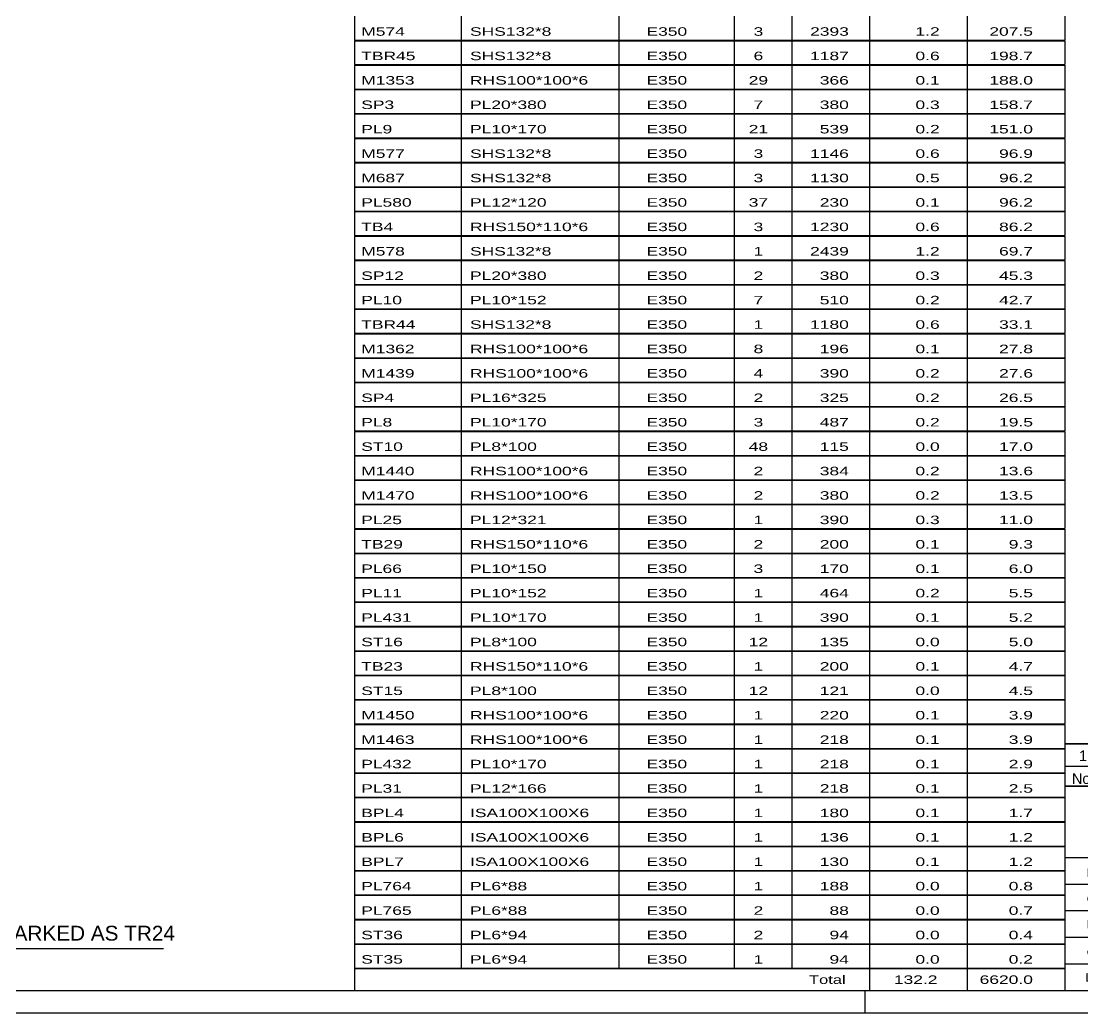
# Model space of a CAD drawing. Header units: millimetres. Extents: x -808 to 381, y -747 to 94.
# Drawn here: x -19 to 220.1, y -746.7 to -523.4 of the extents above; entities that cross this region are included whole.
import ezdxf

# ---------------------------------------------------------------- set-up
doc = ezdxf.new("R2010")
doc.units = ezdxf.units.MM
doc.styles.add('Arial', font='arial.ttf', dxfattribs={"height": 0.2})
doc.styles.add('Arial Narrow', font='ARIALN.TTF', dxfattribs={"height": 0.2})

# ---------------------------------------------------------------- blocks, each defined once
blk = doc.blocks.new('Unknown-232923327-64945')
at = {"color": 5, "linetype": 'Continuous'}
for p, q in [((-802.88, -741.68), (376.12, -741.68)), ((171.12, -746.68), (171.12, -741.68)), ((-807.88, -746.68), (381.12, -746.68))]:
    blk.add_line(p, q, dxfattribs=at)
blk = doc.blocks.new('Unknown-232923327-163522')
at = {"color": 7, "linetype": 'Continuous'}
blk.add_line((-56.88, -732.18), (13.12, -732.18), dxfattribs=at)
at = {"color": 7, "style": 'Arial'}
blk.add_text('ONE-B-CHORD MARKED AS TR24', height=3.3428, dxfattribs=at).set_placement((-59.32, -730.43))
blk = doc.blocks.new('Unknown-232923327-163519')
at = {"color": 7, "linetype": 'Continuous'}
for p, q in [((216.12, -695.63), (216.12, -741.68)), ((216.12, -695.63), (376.12, -695.63)), ((376.12, -695.68), (376.12, -741.68)), ((216.12, -711.68), (376.12, -711.68)), ((256.26, -711.68), (256.26, -741.68)), ((216.12, -717.68), (376.12, -717.68)), ((358.12, -741.63), (358.12, -717.63)), ((216.12, -723.68), (376.12, -723.68)), ((300.26, -723.68), (300.26, -741.68)), ((216.12, -729.68), (376.12, -729.68)), ((216.12, -735.68), (358.12, -735.68)), ((216.12, -741.68), (376.12, -741.68))]:
    blk.add_line(p, q, dxfattribs=at)
at = {"color": 7, "style": 'Arial Narrow'}
for s, height, width, p in [('DRAWING TITLE', 1.9089, 1.425378, (221, -716.08)), ('TRUSS', 1.909, 1.425378, (257.93, -716.1)), ('CONTRACT', 1.909, 1.425378, (221, -721.97)), ('TERMINAL BUILDING', 1.9089, 1.425378, (258.18, -721.61)), ('MODELLED BY', 1.9089, 1.425378, (221, -727.7)), ('GSK', 1.909, 1.425378, (258.01, -727.64)), ('ISSUED', 1.909, 1.425378, (301.06, -728.04)), ('18.05.2026', 1.909, 1.425378, (317.81, -728.16)), ('CONTRACT NO', 1.9089, 1.425378, (221, -734.03)), ('AN-C-1376', 1.909, 1.425378, (258.35, -733.91)), ('SCALE', 1.909, 1.425378, (301.06, -734.03)), ('A1', 6.204, 1.25, (362.36, -739.48)), ('DRAWING No', 1.909, 1.425378, (220.68, -739.68)), ('[TR.24]', 1.909, 1.425378, (258.58, -739.69)), ('1', 3.34, 1.5, (338.03, -741.01)), ('REVISION No.', 1.9089, 1.425378, (301.06, -740.91))]:
    blk.add_text(s, height=height, dxfattribs=dict(at, width=width)).set_placement(p)
at = {"color": 7, "linetype": 'Continuous', "style": 'Arial Narrow'}
for s, height, width, p in [('PH #', 2.1, 1.42538, (363.52, -722.13)), ('203', 2.1, 1.42538, (364.31, -728.03)), ('NTS', 1.909, 1.425378, (318.12, -733.63))]:
    blk.add_text(s, height=height, dxfattribs=dict(at, width=width)).set_placement(p)
blk = doc.blocks.new('Unknown-232923327-163520')
at = {"color": 7, "linetype": 'Continuous'}
for p, q in [((216.12, -686.13), (376.12, -686.13)), ((376.12, -686.13), (216.12, -686.13)), ((216.12, -686.13), (216.12, -691.13)), ((225.12, -686.13), (225.12, -691.13)), ((249.12, -686.13), (249.12, -691.13)), ((346.12, -686.13), (346.12, -691.13)), ((376.12, -686.13), (376.12, -691.13)), ((216.12, -691.13), (376.12, -691.13)), ((216.12, -691.13), (216.12, -695.63)), ((216.12, -691.13), (376.12, -691.13)), ((225.12, -691.13), (225.12, -695.63)), ((249.12, -691.13), (249.12, -695.63)), ((346.12, -691.13), (346.12, -695.63)), ((376.12, -691.13), (376.12, -695.63)), ((376.12, -695.63), (216.12, -695.63))]:
    blk.add_line(p, q, dxfattribs=at)
at = {"color": 7, "linetype": 'Continuous', "style": 'Arial Narrow'}
for s, height, width, p in [('1', 2.39, 1.196471, (219.28, -689.99)), ('0', 2.39, 1.196471, (234.13, -689.99)), ('ISSUED FOR CONSTRUCTION', 2.3861, 1.196471, (251.12, -689.99)), ('18.05.2026', 2.386, 1.196471, (352.12, -689.99)), ('No', 2.386, 1.2, (217.67, -695.13)), ('REV MARK', 2.386, 1.2, (226.12, -695.13)), ('REVISION DESCRIPTION', 2.3861, 1.2, (251.12, -695.13)), ('REV. DATE', 2.386, 1.2, (351.4, -695.13))]:
    blk.add_text(s, height=height, dxfattribs=dict(at, width=width)).set_placement(p)
blk = doc.blocks.new('Unknown-232923327-163521')
at = {"color": 7, "linetype": 'Continuous'}
for p, q in [((56.12, -522.23), (56.12, -527.63)), ((80.12, -522.18), (80.12, -527.68)), ((115.62, -522.18), (115.62, -527.68)), ((141.62, -522.18), (141.62, -527.68)), ((154.62, -522.18), (154.62, -527.68)), ((172.12, -522.18), (172.12, -527.68)), ((194.12, -522.18), (194.12, -527.68)), ((216.12, -522.23), (216.12, -527.63)), ((56.12, -527.63), (216.12, -527.63)), ((56.12, -527.73), (56.12, -533.13)), ((56.12, -527.73), (216.12, -527.73)), ((80.12, -527.68), (80.12, -533.18)), ((115.62, -527.68), (115.62, -533.18)), ((141.62, -527.68), (141.62, -533.18)), ((154.62, -527.68), (154.62, -533.18)), ((172.12, -527.68), (172.12, -533.18)), ((194.12, -527.68), (194.12, -533.18)), ((216.12, -527.73), (216.12, -533.13)), ((56.12, -533.13), (216.12, -533.13)), ((56.12, -533.23), (56.12, -538.63)), ((56.12, -533.23), (216.12, -533.23)), ((80.12, -533.18), (80.12, -538.68)), ((115.62, -533.18), (115.62, -538.68)), ((141.62, -533.18), (141.62, -538.68)), ((154.62, -533.18), (154.62, -538.68)), ((172.12, -533.18), (172.12, -538.68)), ((194.12, -533.18), (194.12, -538.68)), ((216.12, -533.23), (216.12, -538.63)), ((56.12, -538.63), (216.12, -538.63)), ((56.12, -538.73), (56.12, -544.13)), ((56.12, -538.73), (216.12, -538.73)), ((80.12, -538.68), (80.12, -544.18)), ((115.62, -538.68), (115.62, -544.18)), ((141.62, -538.68), (141.62, -544.18)), ((154.62, -538.68), (154.62, -544.18)), ((172.12, -538.68), (172.12, -544.18)), ((194.12, -538.68), (194.12, -544.18)), ((216.12, -538.73), (216.12, -544.13)), ((56.12, -544.13), (216.12, -544.13)), ((56.12, -544.23), (56.12, -549.63)), ((56.12, -544.23), (216.12, -544.23)), ((80.12, -544.18), (80.12, -549.68)), ((115.62, -544.18), (115.62, -549.68)), ((141.62, -544.18), (141.62, -549.68)), ((154.62, -544.18), (154.62, -549.68)), ((172.12, -544.18), (172.12, -549.68)), ((194.12, -544.18), (194.12, -549.68)), ((216.12, -544.23), (216.12, -549.63)), ((56.12, -549.63), (216.12, -549.63)), ((56.12, -549.73), (56.12, -555.13)), ((56.12, -549.73), (216.12, -549.73)), ((80.12, -549.68), (80.12, -555.18)), ((115.62, -549.68), (115.62, -555.18)), ((141.62, -549.68), (141.62, -555.18)), ((154.62, -549.68), (154.62, -555.18)), ((172.12, -549.68), (172.12, -555.18)), ((194.12, -549.68), (194.12, -555.18)), ((216.12, -549.73), (216.12, -555.13)), ((56.12, -555.13), (216.12, -555.13)), ((56.12, -555.23), (56.12, -560.63)), ((56.12, -555.23), (216.12, -555.23)), ((80.12, -555.18), (80.12, -560.68)), ((115.62, -555.18), (115.62, -560.68)), ((141.62, -555.18), (141.62, -560.68)), ((154.62, -555.18), (154.62, -560.68)), ((172.12, -555.18), (172.12, -560.68)), ((194.12, -555.18), (194.12, -560.68)), ((216.12, -555.23), (216.12, -560.63)), ((56.12, -560.63), (216.12, -560.63)), ((56.12, -560.73), (56.12, -566.13)), ((56.12, -560.73), (216.12, -560.73)), ((80.12, -560.68), (80.12, -566.18)), ((115.62, -560.68), (115.62, -566.18)), ((141.62, -560.68), (141.62, -566.18)), ((154.62, -560.68), (154.62, -566.18)), ((172.12, -560.68), (172.12, -566.18)), ((194.12, -560.68), (194.12, -566.18)), ((216.12, -560.73), (216.12, -566.13)), ((56.12, -566.13), (216.12, -566.13)), ((56.12, -566.23), (56.12, -571.63)), ((56.12, -566.23), (216.12, -566.23)), ((80.12, -566.18), (80.12, -571.68)), ((115.62, -566.18), (115.62, -571.68)), ((141.62, -566.18), (141.62, -571.68)), ((154.62, -566.18), (154.62, -571.68)), ((172.12, -566.18), (172.12, -571.68)), ((194.12, -566.18), (194.12, -571.68)), ((216.12, -566.23), (216.12, -571.63)), ((56.12, -571.63), (216.12, -571.63)), ((56.12, -571.73), (56.12, -577.13)), ((56.12, -571.73), (216.12, -571.73)), ((80.12, -571.68), (80.12, -577.18)), ((115.62, -571.68), (115.62, -577.18)), ((141.62, -571.68), (141.62, -577.18)), ((154.62, -571.68), (154.62, -577.18)), ((172.12, -571.68), (172.12, -577.18)), ((194.12, -571.68), (194.12, -577.18)), ((216.12, -571.73), (216.12, -577.13)), ((56.12, -577.13), (216.12, -577.13)), ((56.12, -577.23), (56.12, -582.63)), ((56.12, -577.23), (216.12, -577.23)), ((80.12, -577.18), (80.12, -582.68)), ((115.62, -577.18), (115.62, -582.68)), ((141.62, -577.18), (141.62, -582.68)), ((154.62, -577.18), (154.62, -582.68)), ((172.12, -577.18), (172.12, -582.68)), ((194.12, -577.18), (194.12, -582.68)), ((216.12, -577.23), (216.12, -582.63)), ((56.12, -582.63), (216.12, -582.63)), ((56.12, -582.73), (56.12, -588.13)), ((56.12, -582.73), (216.12, -582.73)), ((80.12, -582.68), (80.12, -588.18)), ((115.62, -582.68), (115.62, -588.18)), ((141.62, -582.68), (141.62, -588.18)), ((154.62, -582.68), (154.62, -588.18)), ((172.12, -582.68), (172.12, -588.18)), ((194.12, -582.68), (194.12, -588.18)), ((216.12, -582.73), (216.12, -588.13)), ((56.12, -588.13), (216.12, -588.13)), ((56.12, -588.23), (56.12, -593.63)), ((56.12, -588.23), (216.12, -588.23)), ((80.12, -588.18), (80.12, -593.68)), ((115.62, -588.18), (115.62, -593.68)), ((141.62, -588.18), (141.62, -593.68)), ((154.62, -588.18), (154.62, -593.68)), ((172.12, -588.18), (172.12, -593.68)), ((194.12, -588.18), (194.12, -593.68)), ((216.12, -588.23), (216.12, -593.63)), ((56.12, -593.63), (216.12, -593.63)), ((56.12, -593.73), (56.12, -599.13)), ((56.12, -593.73), (216.12, -593.73)), ((80.12, -593.68), (80.12, -599.18)), ((115.62, -593.68), (115.62, -599.18)), ((141.62, -593.68), (141.62, -599.18)), ((154.62, -593.68), (154.62, -599.18)), ((172.12, -593.68), (172.12, -599.18)), ((194.12, -593.68), (194.12, -599.18)), ((216.12, -593.73), (216.12, -599.13)), ((56.12, -599.13), (216.12, -599.13)), ((56.12, -599.23), (56.12, -604.63)), ((56.12, -599.23), (216.12, -599.23)), ((80.12, -599.18), (80.12, -604.68)), ((115.62, -599.18), (115.62, -604.68)), ((141.62, -599.18), (141.62, -604.68)), ((154.62, -599.18), (154.62, -604.68)), ((172.12, -599.18), (172.12, -604.68)), ((194.12, -599.18), (194.12, -604.68)), ((216.12, -599.23), (216.12, -604.63)), ((56.12, -604.63), (216.12, -604.63)), ((56.12, -604.73), (56.12, -610.13)), ((56.12, -604.73), (216.12, -604.73)), ((80.12, -604.68), (80.12, -610.18)), ((115.62, -604.68), (115.62, -610.18)), ((141.62, -604.68), (141.62, -610.18)), ((154.62, -604.68), (154.62, -610.18)), ((172.12, -604.68), (172.12, -610.18)), ((194.12, -604.68), (194.12, -610.18)), ((216.12, -604.73), (216.12, -610.13)), ((56.12, -610.13), (216.12, -610.13)), ((56.12, -610.23), (56.12, -615.63)), ((56.12, -610.23), (216.12, -610.23)), ((80.12, -610.18), (80.12, -615.68)), ((115.62, -610.18), (115.62, -615.68)), ((141.62, -610.18), (141.62, -615.68)), ((154.62, -610.18), (154.62, -615.68)), ((172.12, -610.18), (172.12, -615.68)), ((194.12, -610.18), (194.12, -615.68)), ((216.12, -610.23), (216.12, -615.63)), ((56.12, -615.63), (216.12, -615.63)), ((56.12, -615.73), (56.12, -621.13)), ((56.12, -615.73), (216.12, -615.73)), ((80.12, -615.68), (80.12, -621.18)), ((115.62, -615.68), (115.62, -621.18)), ((141.62, -615.68), (141.62, -621.18)), ((154.62, -615.68), (154.62, -621.18)), ((172.12, -615.68), (172.12, -621.18)), ((194.12, -615.68), (194.12, -621.18)), ((216.12, -615.73), (216.12, -621.13)), ((56.12, -621.13), (216.12, -621.13)), ((56.12, -621.23), (56.12, -626.63)), ((56.12, -621.23), (216.12, -621.23)), ((80.12, -621.18), (80.12, -626.68)), ((115.62, -621.18), (115.62, -626.68)), ((141.62, -621.18), (141.62, -626.68)), ((154.62, -621.18), (154.62, -626.68)), ((172.12, -621.18), (172.12, -626.68)), ((194.12, -621.18), (194.12, -626.68)), ((216.12, -621.23), (216.12, -626.63)), ((56.12, -626.63), (216.12, -626.63)), ((56.12, -626.73), (56.12, -632.13)), ((56.12, -626.73), (216.12, -626.73)), ((80.12, -626.68), (80.12, -632.18)), ((115.62, -626.68), (115.62, -632.18)), ((141.62, -626.68), (141.62, -632.18)), ((154.62, -626.68), (154.62, -632.18)), ((172.12, -626.68), (172.12, -632.18)), ((194.12, -626.68), (194.12, -632.18)), ((216.12, -626.73), (216.12, -632.13)), ((56.12, -632.13), (216.12, -632.13)), ((56.12, -632.23), (56.12, -637.63)), ((56.12, -632.23), (216.12, -632.23)), ((80.12, -632.18), (80.12, -637.68)), ((115.62, -632.18), (115.62, -637.68)), ((141.62, -632.18), (141.62, -637.68)), ((154.62, -632.18), (154.62, -637.68)), ((172.12, -632.18), (172.12, -637.68)), ((194.12, -632.18), (194.12, -637.68)), ((216.12, -632.23), (216.12, -637.63)), ((56.12, -637.63), (216.12, -637.63)), ((56.12, -637.73), (56.12, -643.13)), ((56.12, -637.73), (216.12, -637.73)), ((80.12, -637.68), (80.12, -643.18)), ((115.62, -637.68), (115.62, -643.18)), ((141.62, -637.68), (141.62, -643.18)), ((154.62, -637.68), (154.62, -643.18)), ((172.12, -637.68), (172.12, -643.18)), ((194.12, -637.68), (194.12, -643.18)), ((216.12, -637.73), (216.12, -643.13)), ((56.12, -643.13), (216.12, -643.13)), ((56.12, -643.23), (56.12, -648.63)), ((56.12, -643.23), (216.12, -643.23)), ((80.12, -643.18), (80.12, -648.68)), ((115.62, -643.18), (115.62, -648.68)), ((141.62, -643.18), (141.62, -648.68)), ((154.62, -643.18), (154.62, -648.68)), ((172.12, -643.18), (172.12, -648.68)), ((194.12, -643.18), (194.12, -648.68)), ((216.12, -643.23), (216.12, -648.63)), ((56.12, -648.63), (216.12, -648.63)), ((56.12, -648.73), (56.12, -654.13)), ((56.12, -648.73), (216.12, -648.73)), ((80.12, -648.68), (80.12, -654.18)), ((115.62, -648.68), (115.62, -654.18)), ((141.62, -648.68), (141.62, -654.18)), ((154.62, -648.68), (154.62, -654.18)), ((172.12, -648.68), (172.12, -654.18)), ((194.12, -648.68), (194.12, -654.18)), ((216.12, -648.73), (216.12, -654.13)), ((56.12, -654.13), (216.12, -654.13)), ((56.12, -654.23), (56.12, -659.63)), ((56.12, -654.23), (216.12, -654.23)), ((80.12, -654.18), (80.12, -659.68)), ((115.62, -654.18), (115.62, -659.68)), ((141.62, -654.18), (141.62, -659.68)), ((154.62, -654.18), (154.62, -659.68)), ((172.12, -654.18), (172.12, -659.68)), ((194.12, -654.18), (194.12, -659.68)), ((216.12, -654.23), (216.12, -659.63)), ((56.12, -659.63), (216.12, -659.63)), ((56.12, -659.73), (56.12, -665.13)), ((56.12, -659.73), (216.12, -659.73)), ((80.12, -659.68), (80.12, -665.18)), ((115.62, -659.68), (115.62, -665.18)), ((141.62, -659.68), (141.62, -665.18)), ((154.62, -659.68), (154.62, -665.18)), ((172.12, -659.68), (172.12, -665.18)), ((194.12, -659.68), (194.12, -665.18)), ((216.12, -659.73), (216.12, -665.13)), ((56.12, -665.13), (216.12, -665.13)), ((56.12, -665.23), (56.12, -670.63)), ((56.12, -665.23), (216.12, -665.23)), ((80.12, -665.18), (80.12, -670.68)), ((115.62, -665.18), (115.62, -670.68)), ((141.62, -665.18), (141.62, -670.68)), ((154.62, -665.18), (154.62, -670.68)), ((172.12, -665.18), (172.12, -670.68)), ((194.12, -665.18), (194.12, -670.68)), ((216.12, -665.23), (216.12, -670.63)), ((56.12, -670.63), (216.12, -670.63)), ((56.12, -670.73), (56.12, -676.13)), ((56.12, -670.73), (216.12, -670.73)), ((80.12, -670.68), (80.12, -676.18)), ((115.62, -670.68), (115.62, -676.18)), ((141.62, -670.68), (141.62, -676.18)), ((154.62, -670.68), (154.62, -676.18)), ((172.12, -670.68), (172.12, -676.18)), ((194.12, -670.68), (194.12, -676.18)), ((216.12, -670.73), (216.12, -676.13)), ((56.12, -676.13), (216.12, -676.13)), ((56.12, -676.23), (56.12, -681.63)), ((56.12, -676.23), (216.12, -676.23)), ((80.12, -676.18), (80.12, -681.68)), ((115.62, -676.18), (115.62, -681.68)), ((141.62, -676.18), (141.62, -681.68)), ((154.62, -676.18), (154.62, -681.68)), ((172.12, -676.18), (172.12, -681.68)), ((194.12, -676.18), (194.12, -681.68)), ((216.12, -676.23), (216.12, -681.63)), ((56.12, -681.63), (216.12, -681.63)), ((56.12, -681.73), (56.12, -687.13)), ((56.12, -681.73), (216.12, -681.73)), ((80.12, -681.68), (80.12, -687.18)), ((115.62, -681.68), (115.62, -687.18)), ((141.62, -681.68), (141.62, -687.18)), ((154.62, -681.68), (154.62, -687.18)), ((172.12, -681.68), (172.12, -687.18)), ((194.12, -681.68), (194.12, -687.18)), ((216.12, -681.73), (216.12, -687.13)), ((56.12, -687.13), (216.12, -687.13)), ((56.12, -687.23), (56.12, -692.63)), ((56.12, -687.23), (216.12, -687.23)), ((80.12, -687.18), (80.12, -692.68)), ((115.62, -687.18), (115.62, -692.68)), ((141.62, -687.18), (141.62, -692.68)), ((154.62, -687.18), (154.62, -692.68)), ((172.12, -687.18), (172.12, -692.68)), ((194.12, -687.18), (194.12, -692.68)), ((216.12, -687.23), (216.12, -692.63)), ((56.12, -692.63), (216.12, -692.63)), ((56.12, -692.73), (56.12, -698.13)), ((56.12, -692.73), (216.12, -692.73)), ((80.12, -692.68), (80.12, -698.18)), ((115.62, -692.68), (115.62, -698.18)), ((141.62, -692.68), (141.62, -698.18)), ((154.62, -692.68), (154.62, -698.18)), ((172.12, -692.68), (172.12, -698.18)), ((194.12, -692.68), (194.12, -698.18)), ((216.12, -692.73), (216.12, -698.13)), ((56.12, -698.13), (216.12, -698.13)), ((56.12, -698.23), (56.12, -703.63)), ((56.12, -698.23), (216.12, -698.23)), ((80.12, -698.18), (80.12, -703.68)), ((115.62, -698.18), (115.62, -703.68)), ((141.62, -698.18), (141.62, -703.68)), ((154.62, -698.18), (154.62, -703.68)), ((172.12, -698.18), (172.12, -703.68)), ((194.12, -698.18), (194.12, -703.68)), ((216.12, -698.23), (216.12, -703.63)), ((56.12, -703.63), (216.12, -703.63)), ((56.12, -703.73), (56.12, -709.13)), ((56.12, -703.73), (216.12, -703.73)), ((80.12, -703.68), (80.12, -709.18)), ((115.62, -703.68), (115.62, -709.18)), ((141.62, -703.68), (141.62, -709.18)), ((154.62, -703.68), (154.62, -709.18)), ((172.12, -703.68), (172.12, -709.18)), ((194.12, -703.68), (194.12, -709.18)), ((216.12, -703.73), (216.12, -709.13)), ((56.12, -709.13), (216.12, -709.13)), ((56.12, -709.23), (56.12, -714.63)), ((56.12, -709.23), (216.12, -709.23)), ((80.12, -709.18), (80.12, -714.68)), ((115.62, -709.18), (115.62, -714.68)), ((141.62, -709.18), (141.62, -714.68)), ((154.62, -709.18), (154.62, -714.68)), ((172.12, -709.18), (172.12, -714.68)), ((194.12, -709.18), (194.12, -714.68)), ((216.12, -709.23), (216.12, -714.63)), ((56.12, -714.63), (216.12, -714.63)), ((56.12, -714.73), (56.12, -720.13)), ((56.12, -714.73), (216.12, -714.73)), ((80.12, -714.68), (80.12, -720.18)), ((115.62, -714.68), (115.62, -720.18)), ((141.62, -714.68), (141.62, -720.18)), ((154.62, -714.68), (154.62, -720.18)), ((172.12, -714.68), (172.12, -720.18)), ((194.12, -714.68), (194.12, -720.18)), ((216.12, -714.73), (216.12, -720.13)), ((56.12, -720.13), (216.12, -720.13)), ((56.12, -720.23), (56.12, -725.63)), ((56.12, -720.23), (216.12, -720.23)), ((80.12, -720.18), (80.12, -725.68)), ((115.62, -720.18), (115.62, -725.68)), ((141.62, -720.18), (141.62, -725.68)), ((154.62, -720.18), (154.62, -725.68)), ((172.12, -720.18), (172.12, -725.68)), ((194.12, -720.18), (194.12, -725.68)), ((216.12, -720.23), (216.12, -725.63)), ((56.12, -725.63), (216.12, -725.63)), ((56.12, -725.73), (56.12, -731.13)), ((56.12, -725.73), (216.12, -725.73)), ((80.12, -725.68), (80.12, -731.18)), ((115.62, -725.68), (115.62, -731.18)), ((141.62, -725.68), (141.62, -731.18)), ((154.62, -725.68), (154.62, -731.18)), ((172.12, -725.68), (172.12, -731.18)), ((194.12, -725.68), (194.12, -731.18)), ((216.12, -725.73), (216.12, -731.13)), ((56.12, -731.13), (216.12, -731.13)), ((56.12, -731.23), (56.12, -736.63)), ((56.12, -731.23), (216.12, -731.23)), ((80.12, -731.18), (80.12, -736.68)), ((115.62, -731.18), (115.62, -736.68)), ((141.62, -731.18), (141.62, -736.68)), ((154.62, -731.18), (154.62, -736.68)), ((172.12, -731.18), (172.12, -736.68)), ((194.12, -731.18), (194.12, -736.68)), ((216.12, -731.23), (216.12, -736.63)), ((56.12, -736.63), (216.12, -736.63)), ((56.12, -736.68), (216.12, -736.68)), ((56.12, -736.68), (56.12, -741.68)), ((172.12, -736.68), (172.12, -741.68)), ((194.12, -736.68), (194.12, -741.68)), ((216.12, -736.68), (216.12, -741.68)), ((56.12, -741.68), (216.12, -741.68))]:
    blk.add_line(p, q, dxfattribs=at)
at = {"color": 7, "linetype": 'Continuous', "style": 'Arial Narrow'}
for s, height, width, p in [('M574', 1.909, 1.794707, (57.62, -526.62)), ('SHS132*8', 1.909, 1.794707, (82.12, -526.62)), ('E350', 1.909, 1.794707, (121.86, -526.62)), ('3', 1.91, 1.794707, (145.98, -526.62)), ('2393', 1.909, 1.794707, (158.71, -526.62)), ('1.2', 1.909, 1.794707, (182.44, -526.62)), ('207.5', 1.909, 1.794707, (199.08, -526.62)), ('TBR45', 1.909, 1.794707, (57.62, -532.12)), ('SHS132*8', 1.909, 1.794707, (82.12, -532.12)), ('E350', 1.909, 1.794707, (121.86, -532.12)), ('6', 1.91, 1.794707, (145.98, -532.12)), ('1187', 1.909, 1.794707, (158.71, -532.12)), ('0.6', 1.909, 1.794707, (182.44, -532.12)), ('198.7', 1.909, 1.794707, (199.08, -532.12)), ('M1353', 1.909, 1.794707, (57.62, -537.62)), ('RHS100*100*6', 1.9089, 1.794707, (82.12, -537.62)), ('E350', 1.909, 1.794707, (121.86, -537.62)), ('29', 1.909, 1.794707, (144.88, -537.62)), ('366', 1.909, 1.794707, (160.89, -537.62)), ('0.1', 1.909, 1.794707, (182.44, -537.62)), ('188.0', 1.909, 1.794707, (199.08, -537.62)), ('SP3', 1.909, 1.794707, (57.62, -543.12)), ('PL20*380', 1.909, 1.794707, (82.12, -543.12)), ('E350', 1.909, 1.794707, (121.86, -543.12)), ('7', 1.91, 1.794707, (145.98, -543.12)), ('380', 1.909, 1.794707, (160.89, -543.12)), ('0.3', 1.909, 1.794707, (182.44, -543.12)), ('158.7', 1.909, 1.794707, (199.08, -543.12)), ('PL9', 1.909, 1.794707, (57.62, -548.62)), ('PL10*170', 1.909, 1.794707, (82.12, -548.62)), ('E350', 1.909, 1.794707, (121.86, -548.62)), ('21', 1.909, 1.794707, (144.88, -548.62)), ('539', 1.909, 1.794707, (160.89, -548.62)), ('0.2', 1.909, 1.794707, (182.44, -548.62)), ('151.0', 1.909, 1.794707, (199.08, -548.62)), ('M577', 1.909, 1.794707, (57.62, -554.12)), ('SHS132*8', 1.909, 1.794707, (82.12, -554.12)), ('E350', 1.909, 1.794707, (121.86, -554.12)), ('3', 1.91, 1.794707, (145.98, -554.12)), ('1146', 1.909, 1.794707, (158.71, -554.12)), ('0.6', 1.909, 1.794707, (182.44, -554.12)), ('96.9', 1.909, 1.794707, (201.27, -554.12)), ('M687', 1.909, 1.794707, (57.62, -559.62)), ('SHS132*8', 1.909, 1.794707, (82.12, -559.62)), ('E350', 1.909, 1.794707, (121.86, -559.62)), ('3', 1.91, 1.794707, (145.98, -559.62)), ('1130', 1.909, 1.794707, (158.71, -559.62)), ('0.5', 1.909, 1.794707, (182.44, -559.62)), ('96.2', 1.909, 1.794707, (201.27, -559.62)), ('PL580', 1.909, 1.794707, (57.62, -565.12)), ('PL12*120', 1.909, 1.794707, (82.12, -565.12)), ('E350', 1.909, 1.794707, (121.86, -565.12)), ('37', 1.909, 1.794707, (144.88, -565.12)), ('230', 1.909, 1.794707, (160.89, -565.12)), ('0.1', 1.909, 1.794707, (182.44, -565.12)), ('96.2', 1.909, 1.794707, (201.27, -565.12)), ('TB4', 1.909, 1.794707, (57.62, -570.62)), ('RHS150*110*6', 1.9089, 1.794707, (82.12, -570.62)), ('E350', 1.909, 1.794707, (121.86, -570.62)), ('3', 1.91, 1.794707, (145.98, -570.62)), ('1230', 1.909, 1.794707, (158.71, -570.62)), ('0.6', 1.909, 1.794707, (182.44, -570.62)), ('86.2', 1.909, 1.794707, (201.27, -570.62)), ('M578', 1.909, 1.794707, (57.62, -576.12)), ('SHS132*8', 1.909, 1.794707, (82.12, -576.12)), ('E350', 1.909, 1.794707, (121.86, -576.12)), ('1', 1.91, 1.794707, (145.98, -576.12)), ('2439', 1.909, 1.794707, (158.71, -576.12)), ('1.2', 1.909, 1.794707, (182.44, -576.12)), ('69.7', 1.909, 1.794707, (201.27, -576.12)), ('SP12', 1.909, 1.794707, (57.62, -581.62)), ('PL20*380', 1.909, 1.794707, (82.12, -581.62)), ('E350', 1.909, 1.794707, (121.86, -581.62)), ('2', 1.91, 1.794707, (145.98, -581.62)), ('380', 1.909, 1.794707, (160.89, -581.62)), ('0.3', 1.909, 1.794707, (182.44, -581.62)), ('45.3', 1.909, 1.794707, (201.27, -581.62)), ('PL10', 1.909, 1.794707, (57.62, -587.12)), ('PL10*152', 1.909, 1.794707, (82.12, -587.12)), ('E350', 1.909, 1.794707, (121.86, -587.12)), ('7', 1.91, 1.794707, (145.98, -587.12)), ('510', 1.909, 1.794707, (160.89, -587.12)), ('0.2', 1.909, 1.794707, (182.44, -587.12)), ('42.7', 1.909, 1.794707, (201.27, -587.12)), ('TBR44', 1.909, 1.794707, (57.62, -592.62)), ('SHS132*8', 1.909, 1.794707, (82.12, -592.62)), ('E350', 1.909, 1.794707, (121.86, -592.62)), ('1', 1.91, 1.794707, (145.98, -592.62)), ('1180', 1.909, 1.794707, (158.71, -592.62)), ('0.6', 1.909, 1.794707, (182.44, -592.62)), ('33.1', 1.909, 1.794707, (201.27, -592.62)), ('M1362', 1.909, 1.794707, (57.62, -598.12)), ('RHS100*100*6', 1.9089, 1.794707, (82.12, -598.12)), ('E350', 1.909, 1.794707, (121.86, -598.12)), ('8', 1.91, 1.794707, (145.98, -598.12)), ('196', 1.909, 1.794707, (160.89, -598.12)), ('0.1', 1.909, 1.794707, (182.44, -598.12)), ('27.8', 1.909, 1.794707, (201.27, -598.12)), ('M1439', 1.909, 1.794707, (57.62, -603.62)), ('RHS100*100*6', 1.9089, 1.794707, (82.12, -603.62)), ('E350', 1.909, 1.794707, (121.86, -603.62)), ('4', 1.91, 1.794707, (145.98, -603.62)), ('390', 1.909, 1.794707, (160.89, -603.62)), ('0.2', 1.909, 1.794707, (182.44, -603.62)), ('27.6', 1.909, 1.794707, (201.27, -603.62)), ('SP4', 1.909, 1.794707, (57.62, -609.12)), ('PL16*325', 1.909, 1.794707, (82.12, -609.12)), ('E350', 1.909, 1.794707, (121.86, -609.12)), ('2', 1.91, 1.794707, (145.98, -609.12)), ('325', 1.909, 1.794707, (160.89, -609.12)), ('0.2', 1.909, 1.794707, (182.44, -609.12)), ('26.5', 1.909, 1.794707, (201.27, -609.12)), ('PL8', 1.909, 1.794707, (57.62, -614.62)), ('PL10*170', 1.909, 1.794707, (82.12, -614.62)), ('E350', 1.909, 1.794707, (121.86, -614.62)), ('3', 1.91, 1.794707, (145.98, -614.62)), ('487', 1.909, 1.794707, (160.89, -614.62)), ('0.2', 1.909, 1.794707, (182.44, -614.62)), ('19.5', 1.909, 1.794707, (201.27, -614.62)), ('ST10', 1.909, 1.794707, (57.62, -620.12)), ('PL8*100', 1.909, 1.794707, (82.12, -620.12)), ('E350', 1.909, 1.794707, (121.86, -620.12)), ('48', 1.909, 1.794707, (144.88, -620.12)), ('115', 1.909, 1.794707, (160.89, -620.12)), ('0.0', 1.909, 1.794707, (182.44, -620.12)), ('17.0', 1.909, 1.794707, (201.27, -620.12)), ('M1440', 1.909, 1.794707, (57.62, -625.62)), ('RHS100*100*6', 1.9089, 1.794707, (82.12, -625.62)), ('E350', 1.909, 1.794707, (121.86, -625.62)), ('2', 1.91, 1.794707, (145.98, -625.62)), ('384', 1.909, 1.794707, (160.89, -625.62)), ('0.2', 1.909, 1.794707, (182.44, -625.62)), ('13.6', 1.909, 1.794707, (201.27, -625.62)), ('M1470', 1.909, 1.794707, (57.62, -631.12)), ('RHS100*100*6', 1.9089, 1.794707, (82.12, -631.12)), ('E350', 1.909, 1.794707, (121.86, -631.12)), ('2', 1.91, 1.794707, (145.98, -631.12)), ('380', 1.909, 1.794707, (160.89, -631.12)), ('0.2', 1.909, 1.794707, (182.44, -631.12)), ('13.5', 1.909, 1.794707, (201.27, -631.12)), ('PL25', 1.909, 1.794707, (57.62, -636.62)), ('PL12*321', 1.909, 1.794707, (82.12, -636.62)), ('E350', 1.909, 1.794707, (121.86, -636.62)), ('1', 1.91, 1.794707, (145.98, -636.62)), ('390', 1.909, 1.794707, (160.89, -636.62)), ('0.3', 1.909, 1.794707, (182.44, -636.62)), ('11.0', 1.909, 1.794707, (201.27, -636.62)), ('TB29', 1.909, 1.794707, (57.62, -642.12)), ('RHS150*110*6', 1.9089, 1.794707, (82.12, -642.12)), ('E350', 1.909, 1.794707, (121.86, -642.12)), ('2', 1.91, 1.794707, (145.98, -642.12)), ('200', 1.909, 1.794707, (160.89, -642.12)), ('0.1', 1.909, 1.794707, (182.44, -642.12)), ('9.3', 1.909, 1.794707, (203.45, -642.12)), ('PL66', 1.909, 1.794707, (57.62, -647.62)), ('PL10*150', 1.909, 1.794707, (82.12, -647.62)), ('E350', 1.909, 1.794707, (121.86, -647.62)), ('3', 1.91, 1.794707, (145.98, -647.62)), ('170', 1.909, 1.794707, (160.89, -647.62)), ('0.1', 1.909, 1.794707, (182.44, -647.62)), ('6.0', 1.909, 1.794707, (203.45, -647.62)), ('PL11', 1.909, 1.794707, (57.62, -653.12)), ('PL10*152', 1.909, 1.794707, (82.12, -653.12)), ('E350', 1.909, 1.794707, (121.86, -653.12)), ('1', 1.91, 1.794707, (145.98, -653.12)), ('464', 1.909, 1.794707, (160.89, -653.12)), ('0.2', 1.909, 1.794707, (182.44, -653.12)), ('5.5', 1.909, 1.794707, (203.45, -653.12)), ('PL431', 1.909, 1.794707, (57.62, -658.62)), ('PL10*170', 1.909, 1.794707, (82.12, -658.62)), ('E350', 1.909, 1.794707, (121.86, -658.62)), ('1', 1.91, 1.794707, (145.98, -658.62)), ('390', 1.909, 1.794707, (160.89, -658.62)), ('0.1', 1.909, 1.794707, (182.44, -658.62)), ('5.2', 1.909, 1.794707, (203.45, -658.62)), ('ST16', 1.909, 1.794707, (57.62, -664.12)), ('PL8*100', 1.909, 1.794707, (82.12, -664.12)), ('E350', 1.909, 1.794707, (121.86, -664.12)), ('12', 1.909, 1.794707, (144.88, -664.12)), ('135', 1.909, 1.794707, (160.89, -664.12)), ('0.0', 1.909, 1.794707, (182.44, -664.12)), ('5.0', 1.909, 1.794707, (203.45, -664.12)), ('TB23', 1.909, 1.794707, (57.62, -669.62)), ('RHS150*110*6', 1.9089, 1.794707, (82.12, -669.62)), ('E350', 1.909, 1.794707, (121.86, -669.62)), ('1', 1.91, 1.794707, (145.98, -669.62)), ('200', 1.909, 1.794707, (160.89, -669.62)), ('0.1', 1.909, 1.794707, (182.44, -669.62)), ('4.7', 1.909, 1.794707, (203.45, -669.62)), ('ST15', 1.909, 1.794707, (57.62, -675.12)), ('PL8*100', 1.909, 1.794707, (82.12, -675.12)), ('E350', 1.909, 1.794707, (121.86, -675.12)), ('12', 1.909, 1.794707, (144.88, -675.12)), ('121', 1.909, 1.794707, (160.89, -675.12)), ('0.0', 1.909, 1.794707, (182.44, -675.12)), ('4.5', 1.909, 1.794707, (203.45, -675.12)), ('M1450', 1.909, 1.794707, (57.62, -680.62)), ('RHS100*100*6', 1.9089, 1.794707, (82.12, -680.62)), ('E350', 1.909, 1.794707, (121.86, -680.62)), ('1', 1.91, 1.794707, (145.98, -680.62)), ('220', 1.909, 1.794707, (160.89, -680.62)), ('0.1', 1.909, 1.794707, (182.44, -680.62)), ('3.9', 1.909, 1.794707, (203.45, -680.62)), ('M1463', 1.909, 1.794707, (57.62, -686.12)), ('RHS100*100*6', 1.9089, 1.794707, (82.12, -686.12)), ('E350', 1.909, 1.794707, (121.86, -686.12)), ('1', 1.91, 1.794707, (145.98, -686.12)), ('218', 1.909, 1.794707, (160.89, -686.12)), ('0.1', 1.909, 1.794707, (182.44, -686.12)), ('3.9', 1.909, 1.794707, (203.45, -686.12)), ('PL432', 1.909, 1.794707, (57.62, -691.62)), ('PL10*170', 1.909, 1.794707, (82.12, -691.62)), ('E350', 1.909, 1.794707, (121.86, -691.62)), ('1', 1.91, 1.794707, (145.98, -691.62)), ('218', 1.909, 1.794707, (160.89, -691.62)), ('0.1', 1.909, 1.794707, (182.44, -691.62)), ('2.9', 1.909, 1.794707, (203.45, -691.62)), ('PL31', 1.909, 1.794707, (57.62, -697.12)), ('PL12*166', 1.909, 1.794707, (82.12, -697.12)), ('E350', 1.909, 1.794707, (121.86, -697.12)), ('1', 1.91, 1.794707, (145.98, -697.12)), ('218', 1.909, 1.794707, (160.89, -697.12)), ('0.1', 1.909, 1.794707, (182.44, -697.12)), ('2.5', 1.909, 1.794707, (203.45, -697.12)), ('BPL4', 1.909, 1.794707, (57.62, -702.62)), ('ISA100X100X6', 1.9089, 1.794707, (82.12, -702.62)), ('E350', 1.909, 1.794707, (121.86, -702.62)), ('1', 1.91, 1.794707, (145.98, -702.62)), ('180', 1.909, 1.794707, (160.89, -702.62)), ('0.1', 1.909, 1.794707, (182.44, -702.62)), ('1.7', 1.909, 1.794707, (203.45, -702.62)), ('BPL6', 1.909, 1.794707, (57.62, -708.12)), ('ISA100X100X6', 1.9089, 1.794707, (82.12, -708.12)), ('E350', 1.909, 1.794707, (121.86, -708.12)), ('1', 1.91, 1.794707, (145.98, -708.12)), ('136', 1.909, 1.794707, (160.89, -708.12)), ('0.1', 1.909, 1.794707, (182.44, -708.12)), ('1.2', 1.909, 1.794707, (203.45, -708.12)), ('BPL7', 1.909, 1.794707, (57.62, -713.62)), ('ISA100X100X6', 1.9089, 1.794707, (82.12, -713.62)), ('E350', 1.909, 1.794707, (121.86, -713.62)), ('1', 1.91, 1.794707, (145.98, -713.62)), ('130', 1.909, 1.794707, (160.89, -713.62)), ('0.1', 1.909, 1.794707, (182.44, -713.62)), ('1.2', 1.909, 1.794707, (203.45, -713.62)), ('PL764', 1.909, 1.794707, (57.62, -719.12)), ('PL6*88', 1.909, 1.794707, (82.12, -719.12)), ('E350', 1.909, 1.794707, (121.86, -719.12)), ('1', 1.91, 1.794707, (145.98, -719.12)), ('188', 1.909, 1.794707, (160.89, -719.12)), ('0.0', 1.909, 1.794707, (182.44, -719.12)), ('0.8', 1.909, 1.794707, (203.45, -719.12)), ('PL765', 1.909, 1.794707, (57.62, -724.62)), ('PL6*88', 1.909, 1.794707, (82.12, -724.62)), ('E350', 1.909, 1.794707, (121.86, -724.62)), ('2', 1.91, 1.794707, (145.98, -724.62)), ('88', 1.909, 1.794707, (163.08, -724.62)), ('0.0', 1.909, 1.794707, (182.44, -724.62)), ('0.7', 1.909, 1.794707, (203.45, -724.62)), ('ST36', 1.909, 1.794707, (57.62, -730.12)), ('PL6*94', 1.909, 1.794707, (82.12, -730.12)), ('E350', 1.909, 1.794707, (121.86, -730.12)), ('2', 1.91, 1.794707, (145.98, -730.12)), ('94', 1.909, 1.794707, (163.08, -730.12)), ('0.0', 1.909, 1.794707, (182.44, -730.12)), ('0.4', 1.909, 1.794707, (203.45, -730.12)), ('ST35', 1.909, 1.794707, (57.62, -735.62)), ('PL6*94', 1.909, 1.794707, (82.12, -735.62)), ('E350', 1.909, 1.794707, (121.86, -735.62)), ('1', 1.91, 1.794707, (145.98, -735.62)), ('94', 1.909, 1.794707, (163.08, -735.62)), ('0.0', 1.909, 1.794707, (182.44, -735.62)), ('0.2', 1.909, 1.794707, (203.45, -735.62)), ('Total', 1.909, 1.7, (158.46, -740.18)), ('132.2', 1.909, 1.794707, (177.58, -740.18)), ('6620.0', 1.909, 1.794707, (196.89, -740.18))]:
    blk.add_text(s, height=height, dxfattribs=dict(at, width=width)).set_placement(p)

msp = doc.modelspace()

# ---------------------------------------------------------------- block references
for name in ['Unknown-232923327-64945', 'Unknown-232923327-163521', 'Unknown-232923327-163520', 'Unknown-232923327-163519', 'Unknown-232923327-163522']:
    msp.add_blockref(name, (0, 0))

doc.saveas('drawing.dxf')
